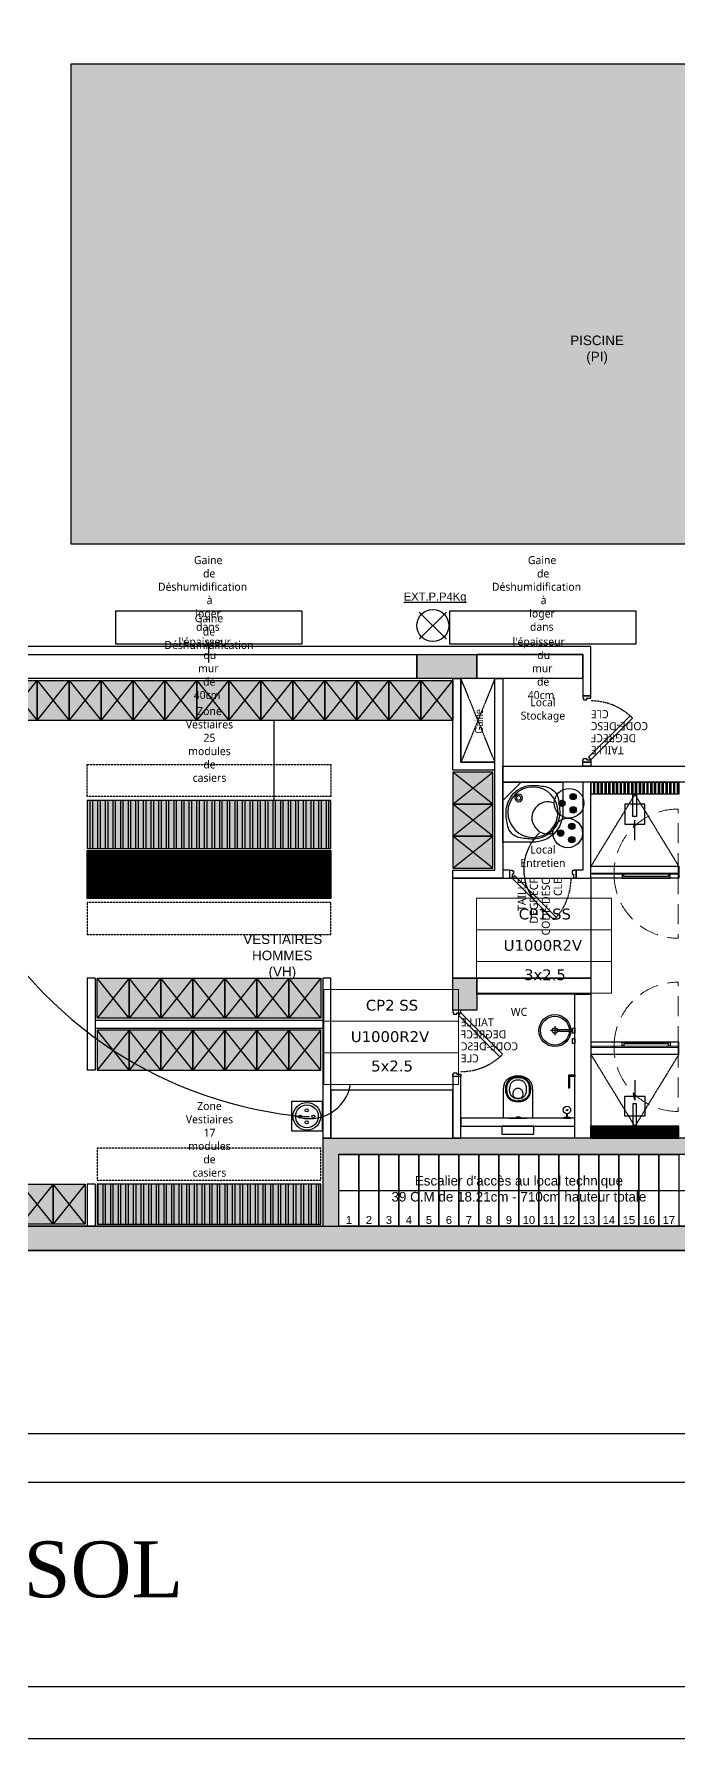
# Model space of a CAD drawing. Header units: millimetres. Extents: x 71819 to 78266, y 23672 to 38445.
# Drawn here: x 75828 to 76634, y 24883 to 27013 of the extents above; entities that cross this region are included whole.
import ezdxf
from ezdxf.enums import TextEntityAlignment as Align

# ---------------------------------------------------------------- set-up
doc = ezdxf.new("R2010")
doc.units = ezdxf.units.MM
doc.set_wipeout_variables(frame=1)
for name, pattern in [('ACAD_ISO03W100', [30, 12, -18]), ('LINETYPE_0', [0]), ('PROJECTION', [0.375, 0.25, -0.125])]:
    doc.linetypes.add(name, pattern=pattern)
for name, color, linetype, lineweight in [('A-ANNO-050-LEGN', 4, 'Continuous', 5), ('A-SECN-MEN-CO', 141, 'Continuous', 9), ('A-SECN-MEN-PR', 145, 'PROJECTION', 5), ('STRUCTURE POUTRES', 5, 'ACAD_ISO03W100', 20)]:
    doc.layers.add(name, color=color, linetype=linetype, lineweight=lineweight)
doc.layers.add('A-DIVR-255', color=7, linetype='Continuous', lineweight=5, true_color=0xffffff)
for name, color, linetype in [('Plan Archi', 8, 'Continuous'), ('prise', 1, 'Continuous'), ('TEXTE', 7, 'Continuous')]:
    doc.layers.add(name, color=color, linetype=linetype)
doc.styles.add('0-TEXT-ANNO', font='', dxfattribs={"height": 2.5})
doc.styles.add('0-TEXT-BASE', font='')
doc.styles.add('1-LIGHT-COND', font='')
doc.styles.add('CARTOUCHE', font='verdana.ttf')
doc.styles.get("Standard").update_dxf_attribs({"font": 'arial.ttf'})
doc.styles.add('Verdana', font='verdana.ttf')
doc.styles.get('0-TEXT-ANNO').set_extended_font_data('Roboto Light')
doc.styles.get('0-TEXT-BASE').set_extended_font_data('Roboto Light')
doc.styles.get('1-LIGHT-COND').set_extended_font_data('Roboto Condensed Light')

# ---------------------------------------------------------------- blocks, each defined once
blk = doc.blocks.new('LAV_ENTRETIEN')
at = {"color": 252}
blk.add_line((0, 0.227), (-0.227, 0), dxfattribs=at)
for points in [[(-0.75, 0), (0, 0), (0, 0.75), (-0.375, 0.75, 0.414214), (-0.75, 0.375), (-0.75, 0)], [(-0.197, 0.689, 0.06511), (-0.381, 0.71, 0.194228), (-0.612, 0.612, 0.194228), (-0.71, 0.381, 0.06511), (-0.689, 0.197, 0.278572), (-0.553, 0.061, 0.06511), (-0.369, 0.04, 0.194228), (-0.138, 0.138, 0.194228), (-0.04, 0.369, 0.06511), (-0.061, 0.553, 0.278572), (-0.197, 0.689, 487439.351503)]]:
    blk.add_lwpolyline(points, format="xyb", close=True, dxfattribs=at)
for centre, radius in [((-0.375, 0.375), 0.315), ((-0.197, 0.197), 0.0475), ((-0.197, 0.197), 0.0275)]:
    blk.add_circle(centre, radius, dxfattribs=at)
blk = doc.blocks.new('*U124')
at = {"color": 252}
for p, q in [((-0.155, 0.334), (-0.154, 0.325)), ((-0.154, 0.325), (-0.152, 0.315)), ((-0.152, 0.315), (-0.149, 0.305)), ((-0.149, 0.305), (-0.145, 0.295)), ((-0.145, 0.295), (-0.141, 0.285)), ((-0.141, 0.336), (-0.14, 0.326)), ((-0.141, 0.285), (-0.136, 0.275)), ((-0.14, 0.326), (-0.138, 0.317)), ((-0.138, 0.317), (-0.135, 0.307)), ((-0.136, 0.275), (-0.13, 0.265)), ((-0.135, 0.307), (-0.132, 0.298)), ((-0.132, 0.298), (-0.128, 0.288)), ((-0.13, 0.265), (-0.122, 0.256)), ((-0.128, 0.288), (-0.123, 0.279)), ((-0.123, 0.279), (-0.117, 0.27)), ((-0.122, 0.256), (-0.114, 0.247)), ((-0.117, 0.27), (-0.111, 0.262)), ((-0.114, 0.247), (-0.104, 0.239)), ((-0.111, 0.262), (-0.103, 0.254)), ((-0.104, 0.239), (-0.093, 0.231)), ((-0.103, 0.33), (-0.101, 0.322)), ((-0.103, 0.254), (-0.094, 0.246)), ((-0.099, 0.314), (-0.101, 0.322)), ((-0.096, 0.306), (-0.099, 0.314)), ((-0.096, 0.306), (-0.093, 0.298)), ((-0.094, 0.246), (-0.085, 0.239)), ((-0.089, 0.29), (-0.093, 0.298)), ((-0.093, 0.231), (-0.081, 0.224)), ((-0.085, 0.283), (-0.089, 0.29)), ((-0.085, 0.283), (-0.08, 0.277)), ((-0.085, 0.239), (-0.074, 0.233)), ((-0.081, 0.224), (-0.067, 0.219)), ((-0.074, 0.271), (-0.08, 0.277)), ((-0.068, 0.266), (-0.074, 0.271)), ((-0.074, 0.233), (-0.061, 0.228)), ((-0.068, 0.266), (-0.061, 0.262)), ((-0.067, 0.219), (-0.052, 0.214)), ((-0.064, 0.312), (-0.065, 0.306)), ((-0.065, 0.306), (-0.065, 0.3)), ((-0.065, 0.3), (-0.064, 0.294)), ((-0.063, 0.318), (-0.064, 0.312)), ((-0.064, 0.294), (-0.063, 0.288)), ((-0.062, 0.324), (-0.063, 0.318)), ((-0.063, 0.288), (-0.062, 0.282)), ((-0.06, 0.33), (-0.062, 0.324)), ((-0.062, 0.282), (-0.061, 0.28)), ((-0.061, 0.28), (-0.061, 0.279)), ((-0.061, 0.279), (-0.06, 0.277)), ((-0.061, 0.262), (-0.054, 0.257)), ((-0.061, 0.228), (-0.048, 0.224)), ((-0.06, 0.277), (-0.059, 0.276)), ((-0.059, 0.276), (-0.058, 0.274)), ((-0.058, 0.274), (-0.057, 0.273)), ((-0.057, 0.273), (-0.056, 0.272)), ((-0.056, 0.272), (-0.055, 0.27)), ((-0.055, 0.27), (-0.054, 0.269)), ((-0.054, 0.269), (-0.053, 0.268)), ((-0.046, 0.254), (-0.054, 0.257)), ((-0.053, 0.268), (-0.051, 0.266)), ((-0.052, 0.214), (-0.036, 0.211)), ((-0.051, 0.266), (-0.05, 0.265)), ((-0.05, 0.265), (-0.049, 0.264)), ((-0.049, 0.264), (-0.047, 0.263)), ((-0.048, 0.224), (-0.033, 0.221)), ((-0.047, 0.263), (-0.046, 0.262)), ((-0.046, 0.262), (-0.044, 0.261)), ((-0.046, 0.254), (-0.036, 0.251)), ((-0.044, 0.261), (-0.042, 0.259)), ((-0.042, 0.259), (-0.041, 0.258)), ((-0.041, 0.258), (-0.039, 0.257)), ((-0.039, 0.257), (-0.037, 0.257)), ((-0.037, 0.257), (-0.035, 0.256)), ((-0.036, 0.251), (-0.025, 0.249)), ((-0.035, 0.256), (-0.033, 0.255)), ((-0.033, 0.255), (-0.031, 0.254)), ((-0.033, 0.221), (-0.017, 0.219)), ((-0.031, 0.254), (-0.029, 0.253)), ((-0.029, 0.253), (-0.027, 0.253)), ((-0.027, 0.253), (-0.025, 0.252)), ((-0.025, 0.252), (-0.023, 0.251)), ((-0.013, 0.248), (-0.025, 0.249)), ((-0.023, 0.251), (-0.021, 0.251)), ((-0.021, 0.251), (-0.018, 0.25)), ((-0.018, 0.25), (-0.016, 0.25)), ((-0.017, 0.219), (0.001, 0.219)), ((-0.016, 0.25), (-0.014, 0.25)), ((-0.014, 0.25), (-0.012, 0.249)), ((-0.013, 0.248), (0.001, 0.247)), ((-0.012, 0.249), (-0.009, 0.249)), ((-0.009, 0.249), (-0.007, 0.249)), ((-0.007, 0.249), (-0.005, 0.249)), ((-0.005, 0.249), (-0.002, 0.249)), ((-0.002, 0.249), (0, 0.249)), ((0, 0.249), (0.002, 0.249)), ((0.001, 0.247), (0.015, 0.248)), ((0.019, 0.219), (0.001, 0.219)), ((0.002, 0.249), (0.004, 0.249)), ((0.004, 0.249), (0.007, 0.249)), ((0.007, 0.249), (0.009, 0.249)), ((0.009, 0.249), (0.011, 0.249)), ((0.011, 0.249), (0.014, 0.25)), ((0.014, 0.25), (0.016, 0.25)), ((0.015, 0.248), (0.028, 0.249)), ((0.016, 0.25), (0.018, 0.25)), ((0.018, 0.25), (0.02, 0.251)), ((0.035, 0.221), (0.019, 0.219)), ((0.02, 0.251), (0.022, 0.251)), ((0.022, 0.251), (0.025, 0.252)), ((0.025, 0.252), (0.027, 0.252)), ((0.027, 0.252), (0.029, 0.253)), ((0.039, 0.251), (0.028, 0.249)), ((0.029, 0.253), (0.031, 0.254)), ((0.031, 0.254), (0.033, 0.255)), ((0.033, 0.255), (0.035, 0.255)), ((0.035, 0.255), (0.037, 0.256)), ((0.05, 0.224), (0.035, 0.221)), ((0.037, 0.256), (0.039, 0.257)), ((0.038, 0.211), (0.055, 0.214)), ((0.039, 0.257), (0.04, 0.258)), ((0.039, 0.251), (0.048, 0.254)), ((0.04, 0.258), (0.042, 0.259)), ((0.042, 0.259), (0.044, 0.26)), ((0.044, 0.26), (0.046, 0.261)), ((0.046, 0.261), (0.047, 0.262)), ((0.047, 0.262), (0.049, 0.263)), ((0.048, 0.254), (0.056, 0.257)), ((0.049, 0.263), (0.05, 0.265)), ((0.05, 0.265), (0.052, 0.266)), ((0.064, 0.228), (0.05, 0.224)), ((0.052, 0.266), (0.053, 0.267)), ((0.053, 0.267), (0.054, 0.268)), ((0.054, 0.268), (0.055, 0.27)), ((0.055, 0.27), (0.056, 0.271)), ((0.055, 0.214), (0.07, 0.219)), ((0.056, 0.271), (0.057, 0.272)), ((0.056, 0.257), (0.064, 0.262)), ((0.057, 0.272), (0.058, 0.274)), ((0.058, 0.274), (0.059, 0.275)), ((0.059, 0.275), (0.06, 0.277)), ((0.062, 0.323), (0.06, 0.329)), ((0.06, 0.277), (0.061, 0.278)), ((0.061, 0.278), (0.062, 0.281)), ((0.063, 0.317), (0.062, 0.323)), ((0.062, 0.281), (0.063, 0.287)), ((0.064, 0.311), (0.063, 0.317)), ((0.063, 0.287), (0.064, 0.293)), ((0.065, 0.305), (0.064, 0.311)), ((0.064, 0.293), (0.065, 0.299)), ((0.07, 0.266), (0.064, 0.262)), ((0.076, 0.233), (0.064, 0.228)), ((0.065, 0.299), (0.065, 0.305)), ((0.07, 0.266), (0.077, 0.271)), ((0.07, 0.219), (0.083, 0.224)), ((0.087, 0.239), (0.076, 0.233)), ((0.082, 0.277), (0.077, 0.271)), ((0.087, 0.283), (0.082, 0.277)), ((0.083, 0.224), (0.096, 0.231)), ((0.087, 0.283), (0.091, 0.29)), ((0.097, 0.246), (0.087, 0.239)), ((0.095, 0.298), (0.091, 0.29)), ((0.099, 0.306), (0.095, 0.298)), ((0.096, 0.231), (0.107, 0.239)), ((0.106, 0.254), (0.097, 0.246)), ((0.099, 0.306), (0.101, 0.314)), ((0.101, 0.314), (0.104, 0.322)), ((0.105, 0.33), (0.104, 0.322)), ((0.113, 0.262), (0.106, 0.254)), ((0.107, 0.239), (0.116, 0.247)), ((0.12, 0.27), (0.113, 0.262)), ((0.116, 0.247), (0.125, 0.256)), ((0.126, 0.279), (0.12, 0.27)), ((0.125, 0.256), (0.132, 0.265)), ((0.13, 0.288), (0.126, 0.279)), ((0.134, 0.298), (0.13, 0.288)), ((0.132, 0.265), (0.138, 0.275)), ((0.138, 0.307), (0.134, 0.298)), ((0.14, 0.317), (0.138, 0.307)), ((0.138, 0.275), (0.143, 0.285)), ((0.142, 0.326), (0.14, 0.317)), ((0.144, 0.336), (0.142, 0.326)), ((0.143, 0.285), (0.148, 0.295)), ((0.148, 0.295), (0.151, 0.305)), ((0.151, 0.305), (0.154, 0.315)), ((0.154, 0.315), (0.156, 0.325)), ((0.156, 0.325), (0.158, 0.334)), ((-0.108, 0.003), (-0.109, 0)), ((0.109, 0), (-0.109, 0)), ((-0.108, 0.003), (-0.032, 0.003)), ((-0.036, 0.211), (-0.018, 0.209)), ((-0.032, 0.003), (-0.032, 0.008)), ((-0.032, 0.008), (-0.02, 0.008)), ((-0.032, 0.003), (0.032, 0.003)), ((-0.02, 0.008), (-0.02, 0.013)), ((0.02, 0.013), (-0.02, 0.013)), ((0.02, 0.008), (-0.02, 0.008)), ((-0.018, 0.209), (0.001, 0.208)), ((0.001, 0.208), (0.02, 0.209)), ((0.02, 0.209), (0.038, 0.211)), ((0.02, 0.008), (0.02, 0.013)), ((0.032, 0.008), (0.02, 0.008)), ((0.032, 0.003), (0.032, 0.008)), ((0.032, 0.003), (0.108, 0.003)), ((0.108, 0.003), (0.109, 0))]:
    blk.add_line(p, q, dxfattribs=at)
for points in [[(0.18, 0), (-0.18, 0), (-0.18, 0.359), (-0.18, 0.365), (-0.179, 0.37), (-0.179, 0.376), (-0.178, 0.381), (-0.178, 0.387), (-0.177, 0.393), (-0.177, 0.393), (-0.176, 0.398), (-0.175, 0.404), (-0.174, 0.409), (-0.173, 0.415), (-0.172, 0.42), (-0.17, 0.426), (-0.167, 0.436), (-0.163, 0.445), (-0.158, 0.455), (-0.152, 0.464), (-0.146, 0.472), (-0.138, 0.481), (-0.13, 0.488), (-0.12, 0.496), (-0.11, 0.503), (-0.1, 0.509), (-0.089, 0.514), (-0.077, 0.519), (-0.065, 0.523), (-0.052, 0.527), (-0.04, 0.529), (-0.027, 0.531), (-0.013, 0.532), (0, 0.533), (0.013, 0.532), (0.027, 0.531), (0.04, 0.529), (0.052, 0.527), (0.065, 0.523), (0.077, 0.519), (0.089, 0.514), (0.1, 0.509), (0.11, 0.503), (0.12, 0.496), (0.13, 0.488), (0.138, 0.481), (0.146, 0.472), (0.152, 0.464), (0.153, 0.464), (0.158, 0.455), (0.163, 0.445), (0.167, 0.436), (0.17, 0.426), (0.172, 0.42), (0.173, 0.415), (0.174, 0.409), (0.175, 0.404), (0.176, 0.398), (0.177, 0.393), (0.177, 0.393), (0.178, 0.387), (0.178, 0.381), (0.179, 0.376), (0.179, 0.37), (0.18, 0.365), (0.18, 0.359)], [(-0.2, -0.2), (0.2, -0.2), (0.2, -0.1), (-0.2, -0.1)]]:
    blk.add_lwpolyline(points, close=True, dxfattribs=at)
for points in [[(0.158, 0.334), (0.159, 0.344), (0.159, 0.353), (0.159, 0.362), (0.159, 0.37), (0.159, 0.379), (0.158, 0.389), (0.157, 0.393), (0.156, 0.399), (0.154, 0.409), (0.153, 0.414), (0.151, 0.419), (0.148, 0.429), (0.143, 0.439), (0.138, 0.449), (0.132, 0.458), (0.125, 0.468), (0.116, 0.476), (0.107, 0.485), (0.096, 0.492), (0.083, 0.499), (0.07, 0.505), (0.055, 0.509), (0.038, 0.512), (0.02, 0.515), (0.001, 0.515), (-0.018, 0.515), (-0.036, 0.512), (-0.052, 0.509), (-0.067, 0.505), (-0.081, 0.499), (-0.093, 0.492), (-0.104, 0.485), (-0.114, 0.476), (-0.122, 0.468), (-0.13, 0.458), (-0.136, 0.449), (-0.141, 0.439), (-0.145, 0.429), (-0.149, 0.419), (-0.152, 0.409), (-0.154, 0.399), (-0.155, 0.393), (-0.155, 0.389), (-0.156, 0.379), (-0.157, 0.37), (-0.157, 0.362), (-0.157, 0.353), (-0.156, 0.344), (-0.155, 0.334)], [(0.144, 0.336), (0.145, 0.345), (0.145, 0.353), (0.145, 0.362), (0.145, 0.37), (0.145, 0.379), (0.144, 0.388), (0.143, 0.393), (0.142, 0.397), (0.14, 0.407), (0.138, 0.416), (0.134, 0.426), (0.13, 0.435), (0.126, 0.444), (0.12, 0.453), (0.113, 0.462), (0.106, 0.47), (0.097, 0.477), (0.087, 0.484), (0.076, 0.49), (0.064, 0.495), (0.05, 0.499), (0.035, 0.502), (0.019, 0.504), (0.001, 0.505), (-0.017, 0.504), (-0.033, 0.502), (-0.048, 0.499), (-0.061, 0.495), (-0.074, 0.49), (-0.085, 0.484), (-0.094, 0.477), (-0.103, 0.47), (-0.111, 0.462), (-0.117, 0.453), (-0.123, 0.444), (-0.128, 0.435), (-0.132, 0.426), (-0.135, 0.416), (-0.138, 0.407), (-0.14, 0.397), (-0.141, 0.393), (-0.141, 0.388), (-0.142, 0.379), (-0.143, 0.37), (-0.143, 0.362), (-0.143, 0.353), (-0.142, 0.345), (-0.141, 0.336)], [(0.105, 0.33), (0.107, 0.338), (0.108, 0.346), (0.108, 0.354), (0.108, 0.362), (0.108, 0.369), (0.108, 0.377), (0.107, 0.385), (0.106, 0.393), (0.105, 0.393), (0.104, 0.402), (0.101, 0.41), (0.099, 0.418), (0.095, 0.426), (0.091, 0.433), (0.087, 0.44), (0.082, 0.446), (0.077, 0.452), (0.07, 0.457), (0.064, 0.462), (0.056, 0.466), (0.048, 0.469), (0.039, 0.472), (0.028, 0.474), (0.015, 0.476), (0.001, 0.476), (-0.013, 0.476), (-0.025, 0.474), (-0.036, 0.472), (-0.046, 0.469), (-0.054, 0.466), (-0.061, 0.462), (-0.068, 0.457), (-0.074, 0.452), (-0.08, 0.446), (-0.085, 0.44), (-0.089, 0.433), (-0.093, 0.426), (-0.096, 0.418), (-0.099, 0.41), (-0.101, 0.402), (-0.103, 0.393), (-0.103, 0.393), (-0.104, 0.385), (-0.105, 0.377), (-0.106, 0.369)], [(-0.103, 0.33), (-0.104, 0.338), (-0.105, 0.346), (-0.106, 0.354), (-0.106, 0.362), (-0.106, 0.369)], [(0.06, 0.329), (0.058, 0.335), (0.055, 0.34), (0.052, 0.345), (0.048, 0.35), (0.044, 0.354), (0.04, 0.358), (0.035, 0.362), (0.03, 0.365), (0.025, 0.367), (0.02, 0.37), (0.014, 0.371), (0.009, 0.372), (0.003, 0.373), (-0.002, 0.373), (-0.008, 0.372), (-0.014, 0.371), (-0.019, 0.37), (-0.024, 0.368), (-0.03, 0.365), (-0.034, 0.362), (-0.039, 0.358), (-0.043, 0.355), (-0.047, 0.35), (-0.051, 0.346), (-0.054, 0.341), (-0.057, 0.335), (-0.06, 0.33)]]:
    blk.add_lwpolyline(points, dxfattribs=at)
blk = doc.blocks.new('A$Ca9ddb2d8')
at = {"color": 252}
blk.add_lwpolyline([(-0.3, 0), (-0.3, -0.05), (0.3, -0.05), (0.3, 0), (0.28, 0), (0.28, -0.03), (-0.28, -0.03), (-0.28, 0)], close=True, dxfattribs=at)
blk = doc.blocks.new('A$C823a6998')
at = {"layer": 'A-DIVR-255'}
h = blk.add_hatch(color=252, dxfattribs=at)
h.dxf.hatch_style = 1
h.paths.add_polyline_path([(-0.82, 0.05), (-1.09, 0.05), (-1.09, 0.065), (-0.82, 0.065)])
h = blk.add_hatch(color=252, dxfattribs=at)
h.dxf.hatch_style = 1
h.paths.add_polyline_path([(-0.01, 0.065), (-0.81, 0.065), (-0.81, 0.05), (-0.01, 0.05)])
at = {"layer": 'A-SECN-MEN-CO', "color": 252}
for points in [[(-0.82, 0.05), (-1.09, 0.05), (-1.09, 0.065), (-0.82, 0.065)], [(-0.01, 0.065), (-0.81, 0.065), (-0.81, 0.05), (-0.01, 0.05)]]:
    blk.add_lwpolyline(points, close=True, dxfattribs=at)
at = {"layer": 'A-SECN-MEN-PR', "color": 252}
for points in [[(-0.01, 0.065), (-0.01, 0.865)], [(-0.01, 0.05), (-0.01, -0.75)]]:
    blk.add_lwpolyline(points, dxfattribs=at)
for centre, start, end in [((-0.01, 0.065), 90, 180), ((-0.01, 0.05), 180, 270)]:
    blk.add_arc(centre, 0.8, start, end, dxfattribs=at)
blk = doc.blocks.new('*U121')
at = {"color": 252}
blk.add_lwpolyline([(0, 0.022), (0.43, 0.022), (0.43, -0.024), (0, -0.024)], close=True, dxfattribs=at)
blk.add_lwpolyline([(0.275, -0.024), (0.275, -0.125, 0.414214), (0.276, -0.126), (0.524, -0.126, 0.414214), (0.525, -0.125), (0.525, 0.123, 0.414214), (0.524, 0.124), (0.276, 0.124, 0.414214), (0.275, 0.123), (0.275, 0.022)], format="xyb", close=True, dxfattribs=at)
blk = doc.blocks.new('RANG_VEST')
at = {"true_color": 0xffffff}
h = blk.add_hatch(color=7, dxfattribs=at)
h.dxf.hatch_style = 1
h.paths.add_polyline_path([(0.5, -0.4), (0.5, 0), (0, 0), (0, -0.4)])
blk.add_lwpolyline([(0.5, -0.4), (0.5, 0), (0, 0), (0, -0.4)], close=True)
blk.add_lwpolyline([(0, 0), (0.5, -0.4), (0.5, 0), (0, -0.4)])
blk = doc.blocks.new('Prise de courant normale')
at = {"layer": 'prise', "linetype": 'Continuous'}
for points in [[(-122, 51, 1), (-44, 51, 1)], [(44, 51, 1), (122, 51, 1)], [(-38, -89, 1), (41, -89, 1)]]:
    blk.add_hatch(color=5, dxfattribs=at).paths.add_polyline_path(points, flags=0)
at = {"layer": 'prise', "color": 1, "linetype": 'Continuous'}
blk.add_circle((0, 0), 185, dxfattribs=at)
at = {"layer": 'prise', "color": 5, "linetype": 'Continuous'}
for centre in [(-83, 51), (83, 51), (1, -89)]:
    blk.add_circle(centre, 39.4, dxfattribs=at)
blk = doc.blocks.new('ETIQ ECL')
at = {"color": 6, "linetype": 'ByBlock'}
blk.add_lwpolyline([(-28.09, 19.8), (28.09, 19.8), (28.09, -19.8), (-28.09, -19.8)], close=True, dxfattribs=at)
at = {"layer": 'STRUCTURE POUTRES', "color": 6, "linetype": 'ByBlock'}
for points in [[(-28.09, 19.8), (28.09, 19.8), (28.09, 6.6), (-28.09, 6.6)], [(-28.09, 6.6), (28.09, 6.6), (28.09, -6.6), (-28.09, -6.6)], [(-28.09, -6.6), (28.09, -6.6), (28.09, -19.8), (-28.09, -19.8)]]:
    blk.add_lwpolyline(points, close=True, dxfattribs=at)
at = {"layer": 'STRUCTURE POUTRES', "color": 6, "linetype": 'ByBlock', "style": 'Verdana'}
for tag, p in [('CIRCUIT', (0.33, 10.99)), ('CABLE', (-0.49, -2.08)), ('SECTION', (0.37, -14.32))]:
    blk.add_attdef(tag, text='', height=4.5, dxfattribs=at).set_placement(p, align=Align.CENTER)
blk = doc.blocks.new('Prise de courant Tri Hypra')
at = {"layer": 'prise'}
for p, q in [((-187, 195), (192, 195)), ((-187, -183), (-187, 195)), ((192, 195), (192, -183)), ((192, -183), (-187, -183))]:
    blk.add_line(p, q, dxfattribs=at)
at = {"layer": 'prise', "color": 5}
blk.add_line((-37, 0), (37, 0), dxfattribs=at)
at = {"layer": 'prise'}
for radius in [173, 143]:
    blk.add_circle((3, 5), radius, dxfattribs=at)
at = {"layer": 'prise', "color": 5}
for centre in [(-80, 1), (1, 79), (85, 1), (1, -70)]:
    blk.add_circle(centre, 19.4, dxfattribs=at)

msp = doc.modelspace()

# ---------------------------------------------------------------- hatches: boundary and pattern name
at = {"layer": 'Plan Archi', "true_color": 0x95b0cb}
h = msp.add_hatch(color=253, dxfattribs=at)
h.dxf.hatch_style = 1
h.paths.add_polyline_path([(75874.4, 26976), (77574.4, 26976), (77574.4, 26376), (75874.4, 26376)])
at = {"layer": 'Plan Archi'}
h = msp.add_hatch(color=252, dxfattribs=at)
h.dxf.hatch_style = 1
h.paths.add_polyline_path([(76306.9, 26238), (76381.9, 26238), (76381.9, 26208), (76306.9, 26208)])
h = msp.add_hatch(dxfattribs=at)
h.set_pattern_fill('ANSI32', color=256, scale=0.5, angle=45)
h.set_pattern_definition([(90, (-82420.564, 21267.9425), (-4.7625, 0), []), (90, (-82418.9767, 21269.53), (-4.7625, 0), [])])
h.paths.add_polyline_path([(76524.4, 26078.4), (76634.4, 26078.4), (76634.4, 26063.4), (76524.4, 26063.4)])
at = {"layer": 'Plan Archi', "true_color": 0xffffff}
h = msp.add_hatch(color=7, dxfattribs=at)
h.dxf.hatch_style = 1
h.paths.add_polyline_path([(75894.4, 26055.7), (75894.4, 25995.7), (76199.4, 25995.7), (76199.4, 26055.7)])
at = {"layer": 'Plan Archi'}
h = msp.add_hatch(dxfattribs=at)
h.set_pattern_fill('ANSI32', color=256, angle=45)
h.set_pattern_definition([(90, (76079.438, 26005.724), (-9.525, 0), []), (90, (76082.613, 26008.899), (-9.525, 0), [])])
h.paths.add_polyline_path([(75894.4, 26055.7), (75894.4, 25995.7), (76199.4, 25995.7), (76199.4, 26055.7)])
at = {"layer": 'Plan Archi', "true_color": 0xffffff}
h = msp.add_hatch(color=7, dxfattribs=at)
h.dxf.hatch_style = 1
h.paths.add_polyline_path([(75894.4, 25933.2), (75894.4, 25993.2), (76199.4, 25993.2), (76199.4, 25933.2)])
at = {"layer": 'Plan Archi'}
h = msp.add_hatch(dxfattribs=at)
h.set_pattern_fill('ANSI32', color=256, scale=0.01, angle=45)
h.set_pattern_definition([(90, (1.85002, 0.1), (-0.09525, 0), []), (90, (1.88177, 0.13175), (-0.09525, 0), [])])
h.paths.add_polyline_path([(75894.4, 25933.2), (75894.4, 25993.2), (76199.4, 25993.2), (76199.4, 25933.2)])
h = msp.add_hatch(color=252, dxfattribs=at)
h.dxf.hatch_style = 1
h.paths.add_polyline_path([(76351.9, 25833.4), (76381.9, 25833.4), (76381.9, 25793.4), (76351.9, 25793.4)])
h = msp.add_hatch(dxfattribs=at)
h.set_pattern_fill('ANSI32', color=256, scale=0.005, angle=45)
h.set_pattern_definition([(90, (-1589.45, -46.904904), (-0.047625, 0), []), (90, (-1589.434125, -46.88903), (-0.047625, 0), [])])
h.paths.add_polyline_path([(76524.4, 25633.5), (76634.4, 25633.5), (76634.4, 25648.5), (76524.4, 25648.5)])
h = msp.add_hatch(color=252, dxfattribs=at)
h.dxf.hatch_style = 1
h.paths.add_polyline_path([(77044.4, 25633.5), (76189.4, 25633.5), (76189.4, 25523.6), (75528.3, 25523.6), (75528.3, 25493.6), (77044.4, 25493.6), (77044.4, 25523.6), (76209.4, 25523.6), (76209.4, 25613.5), (77044.4, 25613.5)])
at = {"layer": 'Plan Archi', "true_color": 0xffffff}
h = msp.add_hatch(color=7, dxfattribs=at)
h.dxf.hatch_style = 1
h.paths.add_polyline_path([(75906.9, 25576.1), (75906.9, 25526.1), (76186.9, 25526.1), (76186.9, 25576.1)])
at = {"layer": 'Plan Archi'}
h = msp.add_hatch(dxfattribs=at)
h.set_pattern_fill('ANSI32', color=256, angle=45)
h.set_pattern_definition([(90, (76066.938, 25526.13), (-9.525, 0), []), (90, (76070.113, 25529.305), (-9.525, 0), [])])
h.paths.add_polyline_path([(75906.9, 25576.1), (75906.9, 25526.1), (76186.9, 25526.1), (76186.9, 25576.1)])

# ---------------------------------------------------------------- linework, layer by layer
for points in [[(78180.7, 25264), (72720.7, 25264)], [(73082.1, 25204), (77368.2, 25204)], [(77368.2, 24948), (73082.1, 24948)], [(77368.2, 24948), (73087.3, 24948)]]:
    msp.add_lwpolyline(points)
at = {"color": 6, "linetype": 'ByBlock'}
for centre, radius, start, end in [((76470.6, 26033.8), 20, 66.4561, 288.3891), ((76503.7, 25969.2), 63.3, 133.7372, 214.4072), ((76211.5, 26178.3), 519.6, 208.2127, 265.3052)]:
    msp.add_arc(centre, radius, start, end, dxfattribs=at)
at = {"layer": 'Plan Archi'}
for p, q in [((75874.4, 26976), (77574.4, 26976)), ((75874.4, 26376), (75874.4, 26976)), ((77574.4, 26376), (75874.4, 26376)), ((75930.2, 26292), (75930.2, 26251.2)), ((76163.6, 26292), (75930.2, 26292)), ((76163.6, 26251.2), (76163.6, 26292)), ((76347.7, 26292), (76347.7, 26251.2)), ((76581.1, 26292), (76347.7, 26292)), ((76581.1, 26251.2), (76581.1, 26292)), ((76524.4, 26248), (75677.2, 26248)), ((75930.2, 26251.2), (76163.6, 26251.2)), ((76046.9, 26228), (76046.9, 26253.6)), ((76347.7, 26251.2), (76581.1, 26251.2)), ((76524.4, 26186.2), (76524.4, 26248)), ((75677.2, 26238), (76514.4, 26238)), ((75749.4, 26238), (76306.9, 26238)), ((76306.9, 26238), (76306.9, 26208)), ((76514.4, 26238), (76381.9, 26238)), ((76514.4, 26238), (76514.4, 26186.2)), ((76306.9, 26208), (75749.4, 26208)), ((76351.9, 26093.4), (76351.9, 26208)), ((76361.9, 26103.4), (76361.9, 26208)), ((76514.4, 26208), (76381.9, 26208)), ((76404.4, 26208), (76414.4, 26208)), ((76404.4, 25968.4), (76404.4, 26208)), ((76414.4, 26208), (76414.4, 25958.4)), ((76514.4, 26186.2), (76524.4, 26186.2)), ((76127.8, 26155.5), (76127.8, 26055.7)), ((76404.4, 26103.4), (76361.9, 26103.4)), ((76414.4, 26098.4), (76994.4, 26098.4)), ((76414.4, 26078.4), (76414.4, 26098.4)), ((76514.4, 26103.4), (76524.4, 26103.4)), ((76514.4, 26098.4), (76514.4, 26103.4)), ((76524.4, 26098.4), (76514.4, 26098.4)), ((76524.4, 26103.4), (76524.4, 26098.4)), ((76404.4, 26093.4), (76351.9, 26093.4)), ((76994.4, 26078.4), (76414.4, 26078.4)), ((76524.4, 26078.4), (76514.4, 26078.4)), ((76514.4, 26078.4), (76514.4, 25968.4)), ((76524.4, 25958.4), (76524.4, 26078.4)), ((76351.9, 25958.4), (76351.9, 25968.4)), ((76351.9, 25968.4), (76404.4, 25968.4)), ((76423, 25968.4), (76414.4, 25968.4)), ((76414.4, 25968.4), (76414.4, 25958.4)), ((76423, 25958.4), (76423, 25968.4)), ((76514.4, 25968.4), (76505.8, 25968.4)), ((76505.8, 25968.4), (76505.8, 25958.4)), ((76414.4, 25958.4), (76351.9, 25958.4)), ((76351.9, 25958.4), (76524.4, 25958.4)), ((76351.9, 25833.4), (76351.9, 25958.4)), ((76414.4, 25958.4), (76423, 25958.4)), ((76505.8, 25958.4), (76524.4, 25958.4)), ((76524.4, 25958.4), (76524.4, 25833.4)), ((75894.4, 25833.4), (75894.4, 25718.4)), ((75904.4, 25833.4), (75904.4, 25718.4)), ((76199.4, 25833.4), (76189.4, 25833.4)), ((76189.4, 25833.4), (76189.4, 25633.5)), ((76199.4, 25633.5), (76199.4, 25833.4)), ((76524.4, 25833.4), (76351.9, 25833.4)), ((76381.9, 25833.4), (76524.4, 25833.4)), ((76381.9, 25813.4), (76381.9, 25833.4)), ((76524.4, 25833.4), (76524.4, 25813.4)), ((76524.4, 25813.4), (76381.9, 25813.4)), ((76504.4, 25813.4), (76524.4, 25813.4)), ((76504.4, 25633.5), (76504.4, 25813.4)), ((76524.4, 25813.4), (76524.4, 25633.5)), ((75904.4, 25780.9), (76189.4, 25780.9)), ((75904.4, 25770.9), (76189.4, 25770.9)), ((76361.9, 25710.6), (76351.9, 25710.6)), ((76351.9, 25710.6), (76351.9, 25633.5)), ((76361.9, 25633.5), (76361.9, 25710.6)), ((76504.4, 25658.5), (76361.9, 25658.5)), ((76361.9, 25658.5), (76361.9, 25648.5)), ((76361.9, 25648.5), (76504.4, 25648.5)), ((76504.4, 25648.5), (76504.4, 25658.5)), ((76189.4, 25633.5), (76199.4, 25633.5)), ((76351.9, 25633.5), (76361.9, 25633.5)), ((76524.4, 25633.5), (76504.4, 25633.5)), ((75894.4, 25576.1), (75894.4, 25523.6)), ((75904.4, 25576.1), (75904.4, 25523.6)), ((77634.4, 25523.4), (74397, 25523.3)), ((74377.7, 25493.3), (77664.4, 25493.4))]:
    msp.add_line(p, q, dxfattribs=at)
at = {"layer": 'Plan Archi', "linetype": 'LINETYPE_0'}
for p, q in [((76309.8, 26291), (76343.8, 26257.1)), ((76309.8, 26257.1), (76343.8, 26291))]:
    msp.add_line(p, q, dxfattribs=at)
at = {"layer": 'Plan Archi', "linetype": 'Continuous'}
for p, q in [((76381.9, 26208), (76381.9, 26238)), ((76514.4, 26208), (76514.4, 26238)), ((76351.9, 26208), (76361.9, 26208)), ((76404.4, 26093.4), (76404.4, 26103.4)), ((75904.4, 25833.4), (75894.4, 25833.4)), ((75904.4, 25780.9), (75904.4, 25770.9)), ((76189.4, 25780.9), (76189.4, 25770.9)), ((75904.4, 25718.4), (75894.4, 25718.4)), ((75904.4, 25576.1), (75894.4, 25576.1)), ((75904.4, 25523.6), (75894.4, 25523.6))]:
    msp.add_line(p, q, dxfattribs=at)
at = {"layer": 'Plan Archi', "color": 0, "linetype": 'PROJECTION', "lineweight": -2, "transparency": 16777216}
for p, q in [((76404.4, 26208), (76361.9, 26103.4)), ((76404.4, 26103.4), (76361.9, 26208))]:
    msp.add_line(p, q, dxfattribs=at)
at = {"layer": 'Plan Archi', "color": 252}
for p, q in [((76523.1, 26186.2), (76515.7, 26186.2)), ((76523.1, 26103.4), (76515.7, 26103.4)), ((76423, 25959.7), (76423, 25967.1)), ((76505.8, 25959.7), (76505.8, 25967.1)), ((76360.6, 25793.4), (76353.2, 25793.4)), ((76485, 25768, 0), (76473.8, 25768, 0)), ((76479.4, 25773.6, 0), (76479.4, 25762.4, 0)), ((76484.8, 25769.2), (76484.8, 25766.8)), ((76360.6, 25710.6), (76353.2, 25710.6))]:
    msp.add_line(p, q, dxfattribs=at)
at = {"layer": 'Plan Archi', "linetype": 'PROJECTION'}
for p, q in [((75894.4, 26060.7), (75894.4, 26100.7)), ((75894.4, 26100.7), (76199.4, 26100.7)), ((76199.4, 26100.7), (76199.4, 26060.7)), ((76199.4, 26060.7), (75894.4, 26060.7)), ((75894.4, 25928.2), (75894.4, 25888.2)), ((76199.4, 25928.2), (75894.4, 25928.2)), ((76199.4, 25888.2), (76199.4, 25928.2)), ((75894.4, 25888.2), (76199.4, 25888.2)), ((75906.9, 25621.1), (75906.9, 25581.1)), ((76186.9, 25621.1), (75906.9, 25621.1)), ((76186.9, 25581.1), (76186.9, 25621.1)), ((75906.9, 25581.1), (76186.9, 25581.1))]:
    msp.add_line(p, q, dxfattribs=at)
at = {"layer": 'Plan Archi', "color": 252}
for points in [[(76306.9, 26238), (76381.9, 26238), (76381.9, 26208), (76306.9, 26208)], [(76351.9, 25833.4), (76381.9, 25833.4), (76381.9, 25793.4), (76351.9, 25793.4)], [(76501.2, 25769.2), (76501.2, 25766.8), (76482.4, 25766.8), (76482.4, 25769.2)], [(76276.3, 25640.1), (76275, 25640.1), (76275, 25649), (76276.3, 25649)], [(76490.6, 25659.5), (76490.6, 25658.5), (76498.3, 25658.5), (76498.3, 25659.5)], [(76493.9, 25659.5), (76495, 25659.5), (76495, 25664.1), (76493.9, 25664.1)], [(77044.4, 25633.5), (76189.4, 25633.5), (76189.4, 25523.6), (75528.3, 25523.6), (75528.3, 25493.6), (77044.4, 25493.6), (77044.4, 25523.6), (76209.4, 25523.6), (76209.4, 25613.5), (77044.4, 25613.5)], [(76270.5, 25641), (76274, 25641), (76274, 25641.9), (76270.5, 25641.9)], [(76280.9, 25641), (76277.3, 25641), (76277.3, 25641.9), (76280.9, 25641.9)]]:
    msp.add_lwpolyline(points, close=True, dxfattribs=at)
at = {"layer": 'Plan Archi'}
for points in [[(76404.4, 26208), (76361.9, 26208), (76361.9, 26103.4), (76404.4, 26103.4)], [(76524.4, 26078.4), (76634.4, 26078.4), (76634.4, 26063.4), (76524.4, 26063.4)], [(75894.4, 26055.7), (75894.4, 25995.7), (76199.4, 25995.7), (76199.4, 26055.7)], [(75894.4, 25933.2), (75894.4, 25993.2), (76199.4, 25993.2), (76199.4, 25933.2)], [(76524.4, 25973.4), (76634.4, 25973.4), (76634.4, 25958.4), (76524.4, 25958.4)], [(76524.4, 25738.5), (76634.4, 25738.5), (76634.4, 25753.5), (76524.4, 25753.5)], [(76524.4, 25633.5), (76634.4, 25633.5), (76634.4, 25648.5), (76524.4, 25648.5)], [(76209.4, 25613.4), (76234.4, 25613.4), (76234.4, 25523.4), (76209.4, 25523.4)], [(76234.4, 25613.4), (76259.4, 25613.4), (76259.4, 25523.4), (76234.4, 25523.4)], [(76259.4, 25613.4), (76284.4, 25613.4), (76284.4, 25523.4), (76259.4, 25523.4)], [(76284.4, 25613.4), (76309.4, 25613.4), (76309.4, 25523.4), (76284.4, 25523.4)], [(76309.4, 25613.4), (76334.4, 25613.4), (76334.4, 25523.4), (76309.4, 25523.4)], [(76334.4, 25613.4), (76359.4, 25613.4), (76359.4, 25523.4), (76334.4, 25523.4)], [(76359.4, 25613.4), (76384.4, 25613.4), (76384.4, 25523.4), (76359.4, 25523.4)], [(76384.4, 25613.4), (76409.4, 25613.4), (76409.4, 25523.4), (76384.4, 25523.4)], [(76409.4, 25613.4), (76434.4, 25613.4), (76434.4, 25523.4), (76409.4, 25523.4)], [(76434.4, 25613.4), (76459.4, 25613.4), (76459.4, 25523.4), (76434.4, 25523.4)], [(76459.4, 25613.4), (76484.4, 25613.4), (76484.4, 25523.4), (76459.4, 25523.4)], [(76484.4, 25613.4), (76509.4, 25613.4), (76509.4, 25523.4), (76484.4, 25523.4)], [(76509.4, 25613.4), (76534.4, 25613.4), (76534.4, 25523.4), (76509.4, 25523.4)], [(76534.4, 25613.4), (76559.4, 25613.4), (76559.4, 25523.4), (76534.4, 25523.4)], [(76559.4, 25613.4), (76584.4, 25613.4), (76584.4, 25523.4), (76559.4, 25523.4)], [(76584.4, 25613.4), (76609.4, 25613.4), (76609.4, 25523.4), (76584.4, 25523.4)], [(76609.4, 25613.4), (76634.4, 25613.4), (76634.4, 25523.4), (76609.4, 25523.4)], [(75906.9, 25576.1), (75906.9, 25526.1), (76186.9, 25526.1), (76186.9, 25576.1)]]:
    msp.add_lwpolyline(points, close=True, dxfattribs=at)
at = {"layer": 'Plan Archi', "color": 252}
for points in [[(76515.7, 26186.2), (76514.4, 26186.2), (76514.4, 26183.2), (76515.2, 26183.2), (76515.2, 26181.4), (76519.4, 26181.4), (76519.4, 26183.2), (76524.4, 26183.2), (76524.4, 26186.2), (76523.1, 26186.2)], [(76515.7, 26103.4), (76514.4, 26103.4), (76514.4, 26106.4), (76515.2, 26106.4), (76515.2, 26108.2), (76519.4, 26108.2), (76519.4, 26106.4), (76524.4, 26106.4), (76524.4, 26103.4), (76523.1, 26103.4)], [(76423, 25967.1), (76423, 25968.4), (76426, 25968.4), (76426, 25967.6), (76427.8, 25967.6), (76427.8, 25963.4), (76426, 25963.4), (76426, 25958.4), (76423, 25958.4), (76423, 25959.7)], [(76505.8, 25967.1), (76505.8, 25968.4), (76502.8, 25968.4), (76502.8, 25967.6), (76501, 25967.6), (76501, 25963.4), (76502.8, 25963.4), (76502.8, 25958.4), (76505.8, 25958.4), (76505.8, 25959.7)], [(76353.2, 25793.4), (76351.9, 25793.4), (76351.9, 25790.4), (76352.7, 25790.4), (76352.7, 25788.6), (76356.9, 25788.6), (76356.9, 25790.4), (76361.9, 25790.4), (76361.9, 25793.4), (76360.6, 25793.4)], [(76504.4, 25764.7), (76501.2, 25764.7), (76501.2, 25771.2), (76504.4, 25771.2), (76504.4, 25764.7)], [(76504.4, 25751.7), (76501.2, 25751.7), (76501.2, 25758.2), (76504.4, 25758.2), (76504.4, 25751.7)], [(76353.2, 25710.6), (76351.9, 25710.6), (76351.9, 25713.6), (76352.7, 25713.6), (76352.7, 25715.4), (76356.9, 25715.4), (76356.9, 25713.6), (76361.9, 25713.6), (76361.9, 25710.6), (76360.6, 25710.6)]]:
    msp.add_lwpolyline(points, dxfattribs=at)
at = {"layer": 'Plan Archi'}
for points in [[(76573.3, 26161.5), (76521.3, 26109.5), (76524.4, 26106.4), (76576.5, 26158.5)], [(76579.4, 26005.9), (76579.4, 26030.9), (76577.5, 26022.4)], [(76481.1, 25909.6), (76429.1, 25961.5), (76426, 25958.4), (76478.1, 25906.4)], [(76410.7, 25735.4), (76358.8, 25787.3), (76361.9, 25790.4), (76413.9, 25738.4)], [(76579.4, 25706), (76579.4, 25681), (76577.5, 25689.5)], [(76209.4, 25568.4), (76899.4, 25568.4)]]:
    msp.add_lwpolyline(points, dxfattribs=at)
at = {"layer": 'Plan Archi', "linetype": 'PROJECTION'}
for points in [[(76579.4, 26063.4), (76524.4, 25973.4), (76634.4, 25973.4)], [(76579.4, 25648.5), (76524.4, 25738.5), (76634.4, 25738.5)]]:
    msp.add_lwpolyline(points, close=True, dxfattribs=at)
at = {"layer": 'Plan Archi', "color": 252, "flags": 128}
msp.add_lwpolyline([(76503.9, 25712.5), (76497.2, 25712.5, 0.414214), (76496.4, 25711.7), (76496.4, 25696.7), (76498, 25696.7), (76498, 25710.9), (76503.9, 25710.9), (76503.9, 25712.5)], format="xyb", dxfattribs=at)
msp.add_lwpolyline([(76504.4, 25712.7), (76504.4, 25710.7), (76503.9, 25710.7), (76503.9, 25712.7), (76504.4, 25712.7)], close=True, dxfattribs=at)
at = {"layer": 'Plan Archi', "linetype": 'LINETYPE_0'}
msp.add_circle((76326.8, 26274.1), 20, dxfattribs=at)
at = {"layer": 'Plan Archi', "color": 252}
for centre, radius in [((76479.4, 25768, 0), 20), ((76479.4, 25768, 0), 18), ((76479.4, 25768, 0), 3.5), ((76494.4, 25668.8), 4.68), ((76494.4, 25668.8), 0.831), ((76275.7, 25655.8), 1.81)]:
    msp.add_circle(centre, radius, dxfattribs=at)
at = {"layer": 'Plan Archi', "linetype": 'PROJECTION'}
for centre, start, end in [((76524.4, 26106.4), 45, 90), ((76426, 25958.4), 315, 0), ((76361.9, 25790.4), 270, 315)]:
    msp.add_arc(centre, 73.6, start, end, dxfattribs=at)
at = {"layer": 'Plan Archi', "color": 252}
msp.add_arc((76275.7, 25663.5), 20, 271.8169, 268.1831, dxfattribs=at)

# ---------------------------------------------------------------- block references
at = {"xscale": 0.1, "yscale": 0.1, "zscale": 0.1, "rotation": 270}
for p in [(76497.1, 26052.1), (76495.4, 26014.9)]:
    msp.add_blockref('Prise de courant normale', p, dxfattribs=at)
at = {"xscale": 0.1, "yscale": 0.1, "zscale": 0.1}
msp.add_blockref('Prise de courant Tri Hypra', (76169, 25660.5), dxfattribs=at)
at = {"layer": 'Plan Archi', "yscale": 100, "zscale": 100}
for name, p, xscale, rotation in [('RANG_VEST', (75791.9, 26205.5), -100, 90), ('RANG_VEST', (75831.9, 26205.5), -100, 90), ('RANG_VEST', (75871.9, 26205.5), -100, 90), ('RANG_VEST', (75911.9, 26205.5), -100, 90), ('RANG_VEST', (75951.9, 26205.5), -100, 90), ('RANG_VEST', (75991.9, 26205.5), -100, 90), ('RANG_VEST', (76031.9, 26205.5), -100, 90), ('RANG_VEST', (76071.9, 26205.5), -100, 90), ('RANG_VEST', (76111.9, 26205.5), -100, 90), ('RANG_VEST', (76151.9, 26205.5), -100, 90), ('RANG_VEST', (76191.9, 26205.5), -100, 90), ('RANG_VEST', (76231.9, 26205.5), -100, 90), ('RANG_VEST', (76271.9, 26205.5), -100, 90), ('RANG_VEST', (76311.9, 26205.5), -100, 90), ('RANG_VEST', (76401.9, 26050.9), 100, 180), ('LAV_ENTRETIEN', (76414.4, 26078.4), -100, 270), ('*U121', (76579.4, 26078.4), 100, 270), ('RANG_VEST', (76401.9, 26010.9), 100, 180), ('RANG_VEST', (76401.9, 25970.9), 100, 180), ('RANG_VEST', (75946.9, 25783.4), -100, 270), ('RANG_VEST', (75986.9, 25783.4), -100, 270), ('RANG_VEST', (76026.9, 25783.4), -100, 270), ('RANG_VEST', (76066.9, 25783.4), -100, 270), ('RANG_VEST', (76106.9, 25783.4), -100, 270), ('RANG_VEST', (76146.9, 25783.4), -100, 270), ('RANG_VEST', (76186.9, 25783.4), -100, 270), ('RANG_VEST', (75946.9, 25768.4), 100, 270), ('RANG_VEST', (75986.9, 25768.4), 100, 270), ('RANG_VEST', (76026.9, 25768.4), 100, 270), ('RANG_VEST', (76066.9, 25768.4), 100, 270), ('RANG_VEST', (76106.9, 25768.4), 100, 270), ('RANG_VEST', (76146.9, 25768.4), 100, 270), ('RANG_VEST', (76186.9, 25768.4), 100, 270), ('RANG_VEST', (75851.9, 25526.1), -100, 270), ('RANG_VEST', (75891.9, 25526.1), -100, 270)]:
    msp.add_blockref(name, p, dxfattribs=dict(at, xscale=xscale, rotation=rotation))
at = {"layer": 'Plan Archi', "xscale": 100, "yscale": 100, "zscale": 100}
for name, p in [('A$C823a6998', (76634.4, 25958.4)), ('A$Ca9ddb2d8', (76593.4, 25963.4)), ('*U124', (76433.2, 25658.5))]:
    msp.add_blockref(name, p, dxfattribs=at)
at = {"layer": 'Plan Archi', "extrusion": (0, 0, -1), "xscale": 100, "yscale": 100, "zscale": -100}
for name, p, rotation in [('A$C823a6998', (-76634.4, 25753.5), 180), ('A$Ca9ddb2d8', (-76593.4, 25748.5), 180), ('*U121', (-76579.4, 25633.5), 90)]:
    msp.add_blockref(name, p, dxfattribs=dict(at, rotation=rotation))
at = {"layer": 'STRUCTURE POUTRES', "color": 6, "linetype": 'ByBlock', "xscale": 3, "yscale": 3, "zscale": 3}
msp.add_blockref('ETIQ ECL', (76465.8, 25874), dxfattribs=at).add_auto_attribs({'SECTION': '3x2.5', 'CABLE': 'U1000R2V', 'CIRCUIT': 'CP1 SS'})

# ---------------------------------------------------------------- texts
at = {"layer": 'A-ANNO-050-LEGN', "char_height": 10, "attachment_point": 5, "style": '0-TEXT-ANNO'}
for s, insert, width in [('Gaine de Déshumidification', (76046.9, 26266.5), 1.734), ('Local\\PStockage', (76464.4, 26168.2), 0.492), ('Zone Vestiaires\\P25 modules de casiers', (76047.5, 26125.5), 1.038), ('Local\\PEntretien', (76464.4, 25985.8), 0.492), ('WC', (76434.5, 25791.4), 0.492), ('Zone Vestiaires\\P17 modules de casiers', (76047.5, 25632.1), 1.038)]:
    msp.add_mtext(s, dxfattribs=dict(at, insert=insert, width=width))
at = {"layer": 'Plan Archi', "linetype": 'ByBlock'}
for s, height, p in [('PISCINE', 12, (76498.6, 26624.5)), ('(PI)', 12, (76518.6, 26604.2)), ('%%UEXT.P.P4Kg', 10, (76290.4, 26305.4)), ('VESTIAIRES', 12, (76089.8, 25876.2)), ('HOMMES', 12, (76100.8, 25856)), ('(VH)', 12, (76121.4, 25835.8))]:
    msp.add_text(s, height=height, rotation=360, dxfattribs=at).set_placement(p)
at = {"layer": 'Plan Archi', "linetype": 'ByBlock', "style": '0-TEXT-ANNO'}
for s, p in [('Gaine', (76028.1, 26350.9)), ('Gaine', (76445.6, 26350.9)), ('de', (76039.5, 26334.2)), ('de', (76457, 26334.2)), ('Déshumidification', (75983.1, 26317.6)), ('à', (76044, 26300.9)), ('Déshumidification', (76400.6, 26317.6)), ('à', (76461.6, 26300.9)), ('loger', (76029.8, 26284.2)), ('loger', (76447.3, 26284.2)), ('dans', (76030.7, 26267.6)), ('dans', (76448.2, 26267.6)), ("l'épaisseur", (76008.8, 26249)), ("l'épaisseur", (76426.3, 26249)), ('mur', (76033.3, 26215.7)), ('du', (76039.8, 26232.3)), ('mur', (76450.8, 26215.7)), ('du', (76457.3, 26232.3)), ('de', (76039.5, 26199)), ('de', (76457, 26199)), ('40cm', (76027.8, 26182.3)), ('40cm', (76445.4, 26182.3))]:
    msp.add_text(s, height=10, dxfattribs=at).set_placement(p)
at = {"layer": 'Plan Archi', "linetype": 'ByBlock', "style": '1-LIGHT-COND'}
msp.add_text('Gaine', height=10, rotation=90, dxfattribs=at).set_placement((76389.4, 26139.2))
at = {"layer": 'Plan Archi'}
for s, p in [('1', (76221.9, 25523.4)), ('2', (76246.9, 25523.4)), ('3', (76271.9, 25523.4)), ('4', (76296.9, 25523.4)), ('5', (76321.9, 25523.4)), ('6', (76346.9, 25523.4)), ('7', (76371.9, 25523.4)), ('8', (76396.9, 25523.4)), ('9', (76421.9, 25523.4)), ('10', (76446.9, 25523.4)), ('11', (76471.9, 25523.4)), ('12', (76496.9, 25523.4)), ('13', (76521.9, 25523.4)), ('14', (76546.9, 25523.4)), ('15', (76571.9, 25523.4)), ('16', (76596.9, 25523.4)), ('17', (76621.9, 25523.4))]:
    msp.add_text(s, height=10, dxfattribs=at).set_placement(p, align=Align.BOTTOM_CENTER)
at = {"layer": 'Plan Archi', "insert": (76434.4, 25570.4), "char_height": 12, "width": 475.006, "attachment_point": 5}
msp.add_mtext("Escalier d'accès au local technique\\P39 C.M de 18.21cm - 710cm hauteur totale", dxfattribs=at)
at = {"layer": 'Plan Archi', "color": 252, "style": '0-TEXT-BASE'}
for tag, text, rotation, p in [('CLE', '', 180, (76524.4, 26168.4)), ('DEGRECF', '', 180, (76524.4, 26138.4)), ('CODE-DESC', '', 180, (76524.4, 26153.4)), ('TAILLE', 'P80-05', 180, (76524.4, 26123.4)), ('TAILLE', 'P80-05', 90, (76443, 25958.4)), ('DEGRECF', '', 90, (76458, 25958.4)), ('CODE-DESC', '', 90, (76473, 25958.4)), ('CLE', '', 90, (76488, 25958.4))]:
    msp.add_attdef(tag, text=text, height=10, rotation=rotation, dxfattribs=at).set_placement(p, align=Align.RIGHT)
at = {"layer": 'Plan Archi', "color": 252, "style": '0-TEXT-BASE', "text_generation_flag": 4}
for tag, text, p in [('TAILLE', 'P80-05', (76361.9, 25773.4)), ('DEGRECF', '', (76361.9, 25758.4)), ('CODE-DESC', '', (76361.9, 25743.4)), ('CLE', '', (76361.9, 25728.4))]:
    msp.add_attdef(tag, text=text, height=10, rotation=180, dxfattribs=at).set_placement(p, align=Align.RIGHT)
at = {"layer": 'TEXTE', "insert": (74188.2, 25129.9), "char_height": 70, "width": 1999.9, "attachment_point": 1, "style": 'CARTOUCHE'}
msp.add_mtext('{\\fTimes New Roman|b0|i0|c0|p18;Plan des prises de courant- 1er SOUS-SOL}', dxfattribs=at)

# ---------------------------------------------------------------- next in the draw order: wipeouts: each hides what was drawn before it
msp.add_wipeout([(76199.4, 25633.5), (76351.9, 25633.5), (76351.9, 25693.5), (76199.4, 25693.5)]).dxf.layer = 'Plan Archi'

# ---------------------------------------------------------------- next in the draw order: linework, layer by layer
msp.add_lwpolyline([(78245.7, 28874), (78245.7, 24883), (72655.7, 24883), (72655.7, 28874)], close=True)
at = {"color": 6, "linetype": 'ByBlock'}
msp.add_arc((76172.6, 25710.3), 52.3, 250.7285, 349.2948, dxfattribs=at)
at = {"layer": 'Plan Archi', "color": 0, "linetype": 'ByBlock', "lineweight": -2, "transparency": 16777216}
msp.add_lwpolyline([(76199.4, 25633.5), (76351.9, 25633.5), (76351.9, 25693.5), (76199.4, 25693.5)], close=True, dxfattribs=at)

# ---------------------------------------------------------------- next in the draw order: block references
at = {"layer": 'STRUCTURE POUTRES', "color": 6, "linetype": 'ByBlock', "xscale": 3, "yscale": 3, "zscale": 3}
msp.add_blockref('ETIQ ECL', (76274.7, 25760), dxfattribs=at).add_auto_attribs({'SECTION': '5x2.5', 'CABLE': 'U1000R2V', 'CIRCUIT': 'CP2 SS'})

doc.saveas('drawing.dxf')
